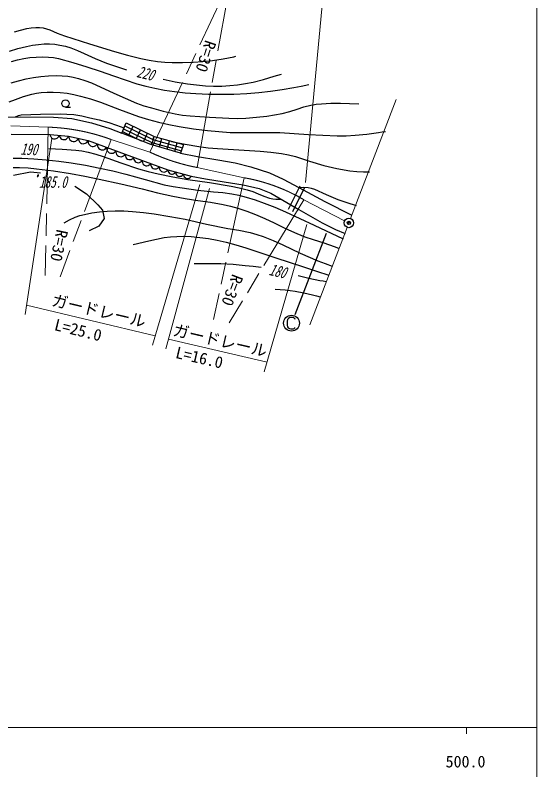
# Model space of a CAD drawing. Units: millimetres, scale not verified. Extents: x 40000 to 680000, y 20000 to 380000.
# Drawn here: x 497394 to 579000, y 198357 to 316286 of the extents above; entities that cross this region are included whole.
import ezdxf
from ezdxf.enums import TextEntityAlignment as Align

# ---------------------------------------------------------------- set-up
doc = ezdxf.new("R2010")
doc.units = ezdxf.units.MM
doc.header["$LTSCALE"] = 1000
doc.header["$PDMODE"] = 32
doc.header["$PDSIZE"] = 500
doc.linetypes.add('CHAIN', pattern=[18.5, 12, -1.5, 3.5, -1.5])
for name, color, linetype, lineweight in [('M-BGD', 7, 'Continuous', 25), ('M-BMK', 2, 'CHAIN', 13), ('M-BMK-HTXT', 7, 'Continuous', 13), ('M-BMK-LINE', 2, 'Continuous', 13), ('M-BMK-SRVR', 3, 'Continuous', 25), ('M-SUV', 7, 'Continuous', 13)]:
    doc.layers.add(name, color=color, linetype=linetype, lineweight=lineweight)
doc.layers.add('M-OTRS1', color=6, linetype='Continuous')
doc.styles.add('ＭＳ ゴシック', font='')
doc.styles.get('ＭＳ ゴシック').set_extended_font_data('MS Gothic')

msp = doc.modelspace()

# ---------------------------------------------------------------- linework, layer by layer
at = {"layer": 'M-BGD'}
for p, q in [((497318, 313652), (498252, 313942)), ((498252, 313942), (499216, 314178)), ((499216, 314178), (499923, 314300)), ((499923, 314300), (500636, 314362)), ((500636, 314362), (501216, 314352)), ((501216, 314352), (501791, 314282)), ((501791, 314282), (502324, 314156)), ((502324, 314156), (502849, 313969)), ((502849, 313969), (503964, 313475)), ((503964, 313475), (505100, 313038)), ((505100, 313038), (509012, 311780)), ((497848, 311051), (499170, 311394)), ((499170, 311394), (500120, 311586)), ((500120, 311586), (501079, 311718)), ((501079, 311718), (501926, 311780)), ((501926, 311780), (502776, 311781)), ((502776, 311781), (503596, 311722)), ((503596, 311722), (504409, 311603)), ((504409, 311603), (505257, 311411)), ((505257, 311411), (506089, 311161)), ((509012, 311780), (512945, 310578)), ((496540, 310650), (497848, 311051)), ((506089, 311161), (507158, 310764)), ((507158, 310764), (508205, 310312)), ((508205, 310312), (509919, 309525)), ((512945, 310578), (514998, 310022)), ((496818, 309025), (497778, 309293)), ((497778, 309293), (498753, 309503)), ((498753, 309503), (499710, 309646)), ((499710, 309646), (500684, 309730)), ((500684, 309730), (501643, 309756)), ((501643, 309756), (502604, 309722)), ((502604, 309722), (503389, 309638)), ((503389, 309638), (504165, 309494)), ((504165, 309494), (506407, 308891)), ((509919, 309525), (511664, 308790)), ((514998, 310022), (517076, 309521)), ((517076, 309521), (518377, 309245)), ((518377, 309245), (519687, 309029)), ((519687, 309029), (520810, 308920)), ((525242, 308930), (526768, 309041)), ((526768, 309041), (528286, 309212)), ((528286, 309212), (529952, 309471)), ((529952, 309471), (531606, 309789)), ((531606, 309789), (531752, 309819)), ((531752, 309819), (531899, 309849)), ((506407, 308891), (508637, 308227)), ((508637, 308227), (510725, 307552)), ((511664, 308790), (513232, 308231)), ((513232, 308231), (514819, 307723)), ((520810, 308920), (521940, 308871)), ((521940, 308871), (523593, 308870)), ((523593, 308870), (525242, 308930)), ((500259, 306523), (501396, 306674)), ((501396, 306674), (502629, 306781)), ((502629, 306781), (503880, 306829)), ((503880, 306829), (504761, 306814)), ((504761, 306814), (505647, 306738)), ((505647, 306738), (506473, 306595)), ((510725, 307552), (512795, 306819)), ((512795, 306819), (514617, 306156)), ((536266, 306245), (537899, 306720)), ((537899, 306720), (538483, 306899)), ((538483, 306899), (539067, 307079)), ((496763, 305686), (497944, 306029)), ((497944, 306029), (499140, 306314)), ((499140, 306314), (500259, 306523)), ((506473, 306595), (507298, 306391)), ((507298, 306391), (508325, 306065)), ((508325, 306065), (509341, 305679)), ((509341, 305679), (512846, 304079)), ((514617, 306156), (516457, 305551)), ((516457, 305551), (517834, 305176)), ((520565, 306262), (522444, 305879)), ((522444, 305879), (524346, 305554)), ((524346, 305554), (525754, 305370)), ((532200, 305398), (533417, 305584)), ((533417, 305584), (534630, 305831)), ((534630, 305831), (536266, 306245)), ((501482, 304205), (502408, 304263)), ((502408, 304263), (503335, 304260)), ((503335, 304260), (504441, 304196)), ((517834, 305176), (519237, 304856)), ((519237, 304856), (520768, 304572)), ((520768, 304572), (522310, 304347)), ((522310, 304347), (523988, 304162)), ((525754, 305370), (527178, 305244)), ((527178, 305244), (528439, 305193)), ((528439, 305193), (529712, 305201)), ((529712, 305201), (530954, 305269)), ((530954, 305269), (532200, 305398)), ((535488, 304179), (537326, 304378)), ((537326, 304378), (539146, 304640)), ((539146, 304640), (540965, 304963)), ((540965, 304963), (542142, 305193)), ((542142, 305193), (543327, 305432)), ((496446, 302721), (497480, 303125)), ((497480, 303125), (498734, 303564)), ((498734, 303564), (500003, 303946)), ((500003, 303946), (500732, 304104)), ((500732, 304104), (501482, 304205)), ((504441, 304196), (505550, 304071)), ((505550, 304071), (506601, 303883)), ((506601, 303883), (507641, 303636)), ((507641, 303636), (509212, 303200)), ((509212, 303200), (510773, 302704)), ((512846, 304079), (516385, 302530)), ((523988, 304162), (525672, 304037)), ((525672, 304037), (527627, 303950)), ((527627, 303950), (529594, 303923)), ((529594, 303923), (531619, 303952)), ((531619, 303952), (533644, 304041)), ((533644, 304041), (535488, 304179)), ((510773, 302704), (513732, 301547)), ((516385, 302530), (517543, 302125)), ((517543, 302125), (518731, 301773)), ((541521, 301589), (542565, 301930)), ((542565, 301930), (543623, 302213)), ((543623, 302213), (544459, 302356)), ((544459, 302356), (545316, 302442)), ((545316, 302442), (546787, 302502)), ((546787, 302502), (548262, 302502)), ((548262, 302502), (549697, 302465)), ((549697, 302465), (551146, 302411)), ((498352, 300701), (501389, 300812)), ((501389, 300812), (504420, 300862)), ((504420, 300862), (505499, 300828)), ((505292, 301892), (506039, 301892)), ((505499, 300828), (506581, 300734)), ((506581, 300734), (507820, 300528)), ((513732, 301547), (516717, 300445)), ((518731, 301773), (520563, 301299)), ((520563, 301299), (522417, 300883)), ((522417, 300883), (523587, 300673)), ((537976, 300683), (539169, 300914)), ((539169, 300914), (540348, 301221)), ((540348, 301221), (541521, 301589)), ((491981, 300301), (498185, 300412)), ((497469, 300399), (497903, 300580)), ((497903, 300580), (498352, 300701)), ((498185, 300412), (503377, 300329)), ((503377, 300329), (506258, 300107)), ((506258, 300107), (509360, 299442)), ((507820, 300528), (509060, 300260)), ((509060, 300260), (510557, 299906)), ((510557, 299906), (512046, 299492)), ((516717, 300445), (518259, 299962)), ((518259, 299962), (519829, 299534)), ((523587, 300673), (524774, 300522)), ((524774, 300522), (527783, 300316)), ((527783, 300316), (530805, 300169)), ((530805, 300169), (532152, 300156)), ((532152, 300156), (533498, 300204)), ((533498, 300204), (535132, 300327)), ((535132, 300327), (536771, 300511)), ((536771, 300511), (537976, 300683)), ((509360, 299442), (512213, 298584)), ((512046, 299492), (513235, 299089)), ((512213, 298584), (514078, 297850)), ((513235, 299089), (514413, 298649)), ((514078, 297850), (514756, 299464)), ((514368, 298541), (518760, 296394)), ((514562, 299003), (518953, 296856)), ((514756, 299464), (519146, 297318)), ((515149, 297423), (515879, 298915)), ((516314, 296959), (517002, 298366)), ((519829, 299534), (521434, 299175)), ((521434, 299175), (523053, 298875)), ((523053, 298875), (525274, 298535)), ((525274, 298535), (527507, 298254)), ((496761, 297686), (502863, 297619)), ((502863, 297619), (502904, 297448)), ((502863, 297619), (505757, 297383)), ((502904, 297448), (502979, 297300)), ((502979, 297300), (503107, 297129)), ((503990, 297057), (504144, 297205)), ((504144, 297205), (504239, 297339)), ((504239, 297339), (504310, 297501)), ((504310, 297501), (504351, 297330)), ((504351, 297330), (504426, 297182)), ((504426, 297182), (504554, 297011)), ((505591, 297087), (505686, 297221)), ((505686, 297221), (505757, 297383)), ((505757, 297383), (505774, 297194)), ((505757, 297383), (508819, 296677)), ((505774, 297194), (505831, 297023)), ((518613, 296043), (514078, 297850)), ((514174, 298079), (517129, 296634)), ((517478, 296495), (518125, 297817)), ((518779, 295996), (519146, 297318)), ((518955, 296855), (519146, 297318)), ((519146, 297318), (523746, 296043)), ((519146, 297318), (523746, 296043)), ((527507, 298254), (529278, 298076)), ((529278, 298076), (531053, 297958)), ((531053, 297958), (532951, 297923)), ((532951, 297923), (534862, 297948)), ((534862, 297948), (536821, 297965)), ((536821, 297965), (538788, 297922)), ((538788, 297922), (543285, 297641)), ((543285, 297641), (547785, 297420)), ((547785, 297420), (549171, 297440)), ((549171, 297440), (550557, 297521)), ((550557, 297521), (552396, 297703)), ((552396, 297703), (554228, 297945)), ((554228, 297945), (554782, 298024)), ((554782, 298024), (555335, 298105)), ((503107, 297129), (503259, 297029)), ((503259, 297029), (503425, 296961)), ((503425, 296961), (503649, 296943)), ((503649, 296943), (503824, 296983)), ((503824, 296983), (503990, 297057)), ((504554, 297011), (504706, 296912)), ((504706, 296912), (504872, 296843)), ((504872, 296843), (505096, 296825)), ((505096, 296825), (505271, 296866)), ((505271, 296866), (505437, 296939)), ((505437, 296939), (505591, 297087)), ((505831, 297023), (505942, 296820)), ((505942, 296820), (506089, 296690)), ((506089, 296690), (506256, 296591)), ((506256, 296591), (506493, 296536)), ((506493, 296536), (506686, 296552)), ((506686, 296552), (506876, 296605)), ((506876, 296605), (507064, 296739)), ((507064, 296739), (507186, 296868)), ((507186, 296868), (507288, 297030)), ((507288, 297030), (507305, 296841)), ((507305, 296841), (507362, 296670)), ((507362, 296670), (507473, 296467)), ((507473, 296467), (507620, 296336)), ((507620, 296336), (507787, 296238)), ((507787, 296238), (508024, 296183)), ((508024, 296183), (508217, 296199)), ((508217, 296199), (508407, 296252)), ((508407, 296252), (508595, 296386)), ((508595, 296386), (508717, 296515)), ((508717, 296515), (508819, 296677)), ((508819, 296677), (508813, 296490)), ((508813, 296490), (508848, 296317)), ((508819, 296677), (514607, 294556)), ((508848, 296317), (508931, 296107)), ((508931, 296107), (509058, 295961)), ((510148, 296001), (510266, 296147)), ((510266, 296147), (510260, 295960)), ((518757, 296388), (518613, 296043)), ((523262, 294735), (518613, 296043)), ((518757, 296388), (523397, 295102)), ((518951, 296853), (523571, 295572)), ((519983, 295658), (520350, 296984)), ((521186, 295319), (521555, 296650)), ((521839, 296562), (523982, 296128)), ((522389, 294981), (522759, 296316)), ((523746, 296043), (523262, 294735)), ((523982, 296128), (526147, 295751)), ((502656, 295419), (504756, 295342)), ((504756, 295342), (506871, 295204)), ((506871, 295204), (507839, 295068)), ((507839, 295068), (508807, 294870)), ((508807, 294870), (509996, 294556)), ((509058, 295961), (509208, 295845)), ((509208, 295845), (509432, 295763)), ((509432, 295763), (509622, 295755)), ((509622, 295755), (509813, 295783)), ((509813, 295783), (510013, 295891)), ((510013, 295891), (510148, 296001)), ((510260, 295960), (510295, 295787)), ((510295, 295787), (510378, 295577)), ((510378, 295577), (510505, 295431)), ((510505, 295431), (510655, 295315)), ((510655, 295315), (510879, 295233)), ((510879, 295233), (511069, 295225)), ((511069, 295225), (511260, 295253)), ((511260, 295253), (511460, 295361)), ((511460, 295361), (511595, 295471)), ((511595, 295471), (511713, 295617)), ((511713, 295617), (511707, 295430)), ((511707, 295430), (511742, 295257)), ((511742, 295257), (511825, 295047)), ((511825, 295047), (511952, 294901)), ((511952, 294901), (512102, 294785)), ((512707, 294723), (512907, 294831)), ((512907, 294831), (513042, 294941)), ((513042, 294941), (513160, 295086)), ((513160, 295086), (513154, 294900)), ((513154, 294900), (513189, 294727)), ((526147, 295751), (527592, 295559)), ((527592, 295559), (529044, 295427)), ((529044, 295427), (532387, 295247)), ((532387, 295247), (535725, 295007)), ((535725, 295007), (537398, 294856)), ((537398, 294856), (539071, 294644)), ((497077, 293946), (498428, 293930)), ((498428, 293930), (500338, 293836)), ((500338, 293836), (502253, 293680)), ((502253, 293680), (504219, 293468)), ((509996, 294556), (511181, 294180)), ((511181, 294180), (513919, 293193)), ((512102, 294785), (512326, 294703)), ((512326, 294703), (512516, 294695)), ((512516, 294695), (512707, 294723)), ((513189, 294727), (513272, 294516)), ((513272, 294516), (513399, 294371)), ((513399, 294371), (513549, 294255)), ((513549, 294255), (513773, 294173)), ((513773, 294173), (513963, 294165)), ((513963, 294165), (514154, 294193)), ((514154, 294193), (514354, 294301)), ((514354, 294301), (514489, 294411)), ((514489, 294411), (514607, 294556)), ((514607, 294556), (514602, 294385)), ((514602, 294385), (514635, 294225)), ((514607, 294556), (521285, 292134)), ((514635, 294225), (514712, 294031)), ((514712, 294031), (514829, 293898)), ((514829, 293898), (514968, 293791)), ((514968, 293791), (515175, 293716)), ((515175, 293716), (515350, 293709)), ((515350, 293709), (515526, 293736)), ((515526, 293736), (515710, 293835)), ((515710, 293835), (515834, 293938)), ((515834, 293938), (515943, 294072)), ((515943, 294072), (515937, 293900)), ((515937, 293900), (515970, 293741)), ((515970, 293741), (516047, 293547)), ((523262, 294735), (525900, 294207)), ((525900, 294207), (529113, 293681)), ((529113, 293681), (531800, 293183)), ((539071, 294644), (540160, 294445)), ((540160, 294445), (541246, 294185)), ((541246, 294185), (543452, 293449)), ((497069, 292466), (498098, 292473)), ((498098, 292473), (499416, 292410)), ((504219, 293468), (506179, 293195)), ((506179, 293195), (508407, 292823)), ((508407, 292823), (510624, 292392)), ((513919, 293193), (516673, 292265)), ((516047, 293547), (516165, 293413)), ((516165, 293413), (516304, 293306)), ((516304, 293306), (516511, 293231)), ((516511, 293231), (516686, 293224)), ((516686, 293224), (516862, 293251)), ((516862, 293251), (517045, 293351)), ((517045, 293351), (517169, 293453)), ((517169, 293453), (517279, 293587)), ((517279, 293587), (517273, 293416)), ((517273, 293416), (517306, 293256)), ((517306, 293256), (517383, 293062)), ((517383, 293062), (517501, 292929)), ((517501, 292929), (517639, 292822)), ((517639, 292822), (517846, 292747)), ((517846, 292747), (518022, 292740)), ((518022, 292740), (518197, 292767)), ((518197, 292767), (518381, 292866)), ((518381, 292866), (518505, 292969)), ((518505, 292969), (518614, 293103)), ((518614, 293103), (518609, 292931)), ((518609, 292931), (518641, 292772)), ((518641, 292772), (518718, 292578)), ((518718, 292578), (518836, 292444)), ((519717, 292382), (519841, 292484)), ((519841, 292484), (519950, 292618)), ((519950, 292618), (519944, 292446)), ((531800, 293183), (534265, 292601)), ((534265, 292601), (537174, 291632)), ((543452, 293449), (545674, 292771)), ((545674, 292771), (547710, 292341)), ((497124, 291280), (499826, 291778)), ((499416, 292410), (500742, 292286)), ((499826, 291778), (501391, 291636)), ((500742, 292286), (503398, 291940)), ((503398, 291940), (506047, 291534)), ((506047, 291534), (508298, 291136)), ((510624, 292392), (512683, 291946)), ((512683, 291946), (514738, 291438)), ((514738, 291438), (517715, 290577)), ((516673, 292265), (518207, 291843)), ((518207, 291843), (519765, 291477)), ((518836, 292444), (518975, 292337)), ((518975, 292337), (519182, 292262)), ((519182, 292262), (519357, 292255)), ((519357, 292255), (519533, 292282)), ((519533, 292282), (519717, 292382)), ((519765, 291477), (522072, 291018)), ((519944, 292446), (519977, 292287)), ((519977, 292287), (520054, 292093)), ((520054, 292093), (520172, 291960)), ((520172, 291960), (520311, 291853)), ((520311, 291853), (520518, 291777)), ((520518, 291777), (520693, 291771)), ((520693, 291771), (520869, 291797)), ((520869, 291797), (521052, 291897)), ((521052, 291897), (521176, 291999)), ((521176, 291999), (521285, 292134)), ((521285, 292134), (521293, 291980)), ((521285, 292134), (524953, 291124)), ((521293, 291980), (521333, 291841)), ((521333, 291841), (521415, 291674)), ((521415, 291674), (521530, 291563)), ((521530, 291563), (521661, 291478)), ((521661, 291478), (521850, 291426)), ((521850, 291426), (522006, 291432)), ((522006, 291432), (522161, 291468)), ((522161, 291468), (522317, 291570)), ((522317, 291570), (522421, 291670)), ((522421, 291670), (522508, 291797)), ((522508, 291797), (522515, 291644)), ((522515, 291644), (522556, 291505)), ((522556, 291505), (522638, 291337)), ((522638, 291337), (522752, 291227)), ((523540, 291234), (523643, 291333)), ((523643, 291333), (523731, 291461)), ((523731, 291461), (523738, 291307)), ((523738, 291307), (523778, 291168)), ((537174, 291632), (539307, 290661)), ((547710, 292341), (549766, 291968)), ((549766, 291968), (550826, 291862)), ((550826, 291862), (551891, 291816)), ((551891, 291816), (552360, 291807)), ((552360, 291807), (552840, 291800)), ((508298, 291136), (510551, 290678)), ((510551, 290678), (513906, 289931)), ((517715, 290577), (520703, 289775)), ((522072, 291018), (524387, 290619)), ((522752, 291227), (522883, 291141)), ((522883, 291141), (523073, 291089)), ((523073, 291089), (523229, 291096)), ((523229, 291096), (523384, 291132)), ((523384, 291132), (523540, 291234)), ((523778, 291168), (523861, 291001)), ((523861, 291001), (523975, 290890)), ((523975, 290890), (524106, 290805)), ((524106, 290805), (524296, 290753)), ((524296, 290753), (524452, 290759)), ((524387, 290619), (527778, 290107)), ((524452, 290759), (524606, 290795)), ((524606, 290795), (524763, 290897)), ((524763, 290897), (524866, 290997)), ((524866, 290997), (524953, 291124)), ((524953, 291124), (527161, 290718)), ((527161, 290718), (530069, 290226)), ((527778, 290107), (531168, 289535)), ((530069, 290226), (533066, 289779)), ((539307, 290661), (541772, 289359)), ((506726, 289573), (508575, 288364)), ((513906, 289931), (517258, 289124)), ((517258, 289124), (519653, 288527)), ((520703, 289775), (522091, 289500)), ((522091, 289500), (523501, 289281)), ((523501, 289281), (525956, 288954)), ((525956, 288954), (528428, 288686)), ((531168, 289535), (532432, 289284)), ((532432, 289284), (533682, 288975)), ((533066, 289779), (535572, 289197)), ((533682, 288975), (534552, 288702)), ((535572, 289197), (537406, 288482)), ((541943, 289570), (540101, 285911)), ((542613, 289232), (540771, 285573)), ((541772, 289359), (545816, 287143)), ((541856, 289359), (542531, 289384)), ((542531, 289384), (543206, 289347)), ((543206, 289347), (543707, 289244)), ((543707, 289244), (544196, 289081)), ((544196, 289081), (546023, 288258)), ((508575, 288364), (510353, 286657)), ((519653, 288527), (522060, 287990)), ((522060, 287990), (524014, 287636)), ((528428, 288686), (529863, 288562)), ((529863, 288562), (531289, 288378)), ((531289, 288378), (532405, 288146)), ((532405, 288146), (533517, 287854)), ((533517, 287854), (534940, 287419)), ((534552, 288702), (535416, 288366)), ((535416, 288366), (536300, 287990)), ((536300, 287990), (537193, 287675)), ((537406, 288482), (541745, 285932)), ((546023, 288258), (547851, 287501)), ((510353, 286657), (511065, 285803)), ((524014, 287636), (525989, 287338)), ((525989, 287338), (527957, 287056)), ((527957, 287056), (529913, 286715)), ((529913, 286715), (531090, 286443)), ((534940, 287419), (536344, 286927)), ((536344, 286927), (538015, 286266)), ((537193, 287675), (537683, 287564)), ((537683, 287564), (538192, 287512)), ((538192, 287512), (538619, 287505)), ((538619, 287505), (539049, 287516)), ((545816, 287143), (550062, 285037)), ((547851, 287501), (549288, 286999)), ((549288, 286999), (550755, 286534)), ((509416, 285382), (510577, 285546)), ((510577, 285546), (511800, 285660)), ((511065, 285803), (511349, 284523)), ((511800, 285660), (513036, 285714)), ((513036, 285714), (514396, 285697)), ((514396, 285697), (515754, 285620)), ((515754, 285620), (517456, 285456)), ((517456, 285456), (519161, 285231)), ((531090, 286443), (532254, 286113)), ((532254, 286113), (533630, 285650)), ((533630, 285650), (534995, 285128)), ((538015, 286266), (539674, 285545)), ((539674, 285545), (544191, 283449)), ((541745, 285932), (545424, 283818)), ((505067, 283841), (505909, 284299)), ((505909, 284299), (506774, 284701)), ((506774, 284701), (507508, 284958)), ((507508, 284958), (508263, 285158)), ((508263, 285158), (509416, 285382)), ((511349, 284523), (510496, 283314)), ((519161, 285231), (521582, 284835)), ((521582, 284835), (523987, 284381)), ((523987, 284381), (527313, 283637)), ((534995, 285128), (536476, 284507)), ((536476, 284507), (537933, 283831)), ((510496, 283314), (509002, 282602)), ((527313, 283637), (530651, 282953)), ((537933, 283831), (539669, 282964)), ((544191, 283449), (548704, 281355)), ((545424, 283818), (547482, 282789)), ((530651, 282953), (532405, 282663)), ((532405, 282663), (534144, 282314)), ((534144, 282314), (535181, 282025)), ((535181, 282025), (536212, 281675)), ((539669, 282964), (541437, 282149)), ((546036, 282189), (541131, 269467)), ((541437, 282149), (542699, 281651)), ((547482, 282789), (549015, 282139)), ((515863, 280454), (518286, 281017)), ((518286, 281017), (520733, 281524)), ((520733, 281524), (521702, 281651)), ((521702, 281651), (522679, 281719)), ((522679, 281719), (523809, 281730)), ((523809, 281730), (524951, 281680)), ((524951, 281680), (526287, 281561)), ((526287, 281561), (527622, 281381)), ((527622, 281381), (529007, 281131)), ((529007, 281131), (530382, 280822)), ((530382, 280822), (531938, 280413)), ((536212, 281675), (537746, 281064)), ((537746, 281064), (539265, 280393)), ((542699, 281651), (543993, 281205)), ((543993, 281205), (545656, 280701)), ((545656, 280701), (547293, 280142)), ((531938, 280413), (533478, 279947)), ((533478, 279947), (538039, 278411)), ((539265, 280393), (541996, 279111)), ((547293, 280142), (547688, 279977)), ((547688, 279977), (548091, 279804)), ((538039, 278411), (542628, 276929)), ((541996, 279111), (544753, 277883)), ((525402, 277461), (527490, 277488)), ((527490, 277488), (529578, 277454)), ((529578, 277454), (531475, 277349)), ((531475, 277349), (533377, 277182)), ((533377, 277182), (534619, 277047)), ((544753, 277883), (545873, 277458)), ((545873, 277458), (547003, 277058)), ((534619, 277047), (535860, 276902)), ((542628, 276929), (544537, 276304)), ((544537, 276304), (546455, 275671)), ((541649, 275623), (543337, 275204)), ((543337, 275204), (545048, 274842)), ((545048, 274842), (545548, 274743)), ((545548, 274743), (546048, 274644)), ((538061, 273489), (539635, 273351)), ((539635, 273351), (541201, 273154)), ((541201, 273154), (542565, 272898)), ((542565, 272898), (543917, 272582)), ((543917, 272582), (544518, 272430)), ((544518, 272430), (545111, 272277)), ((540134, 268890), (540016, 268715)), ((540334, 269028), (540134, 268890)), ((540528, 269065), (540334, 269028)), ((540772, 269065), (540528, 269065)), ((540916, 269028), (540772, 269065)), ((541034, 268959), (540916, 269028)), ((541122, 268871), (541034, 268959)), ((540016, 268715), (539966, 268465)), ((539966, 268465), (539966, 267853)), ((539966, 267853), (540016, 267590)), ((541172, 268753), (541122, 268871)), ((540016, 267590), (540109, 267434)), ((540109, 267434), (540291, 267303)), ((540291, 267303), (540516, 267253)), ((540516, 267253), (540753, 267253)), ((540753, 267253), (540934, 267271)), ((540934, 267271), (541028, 267328)), ((541028, 267328), (541116, 267409)), ((541116, 267409), (541153, 267496))]:
    msp.add_line(p, q, dxfattribs=at)
for centre, radius in [((505292, 302465), 574), ((549593, 283818), 22.5), ((540622, 268159), 1244)]:
    msp.add_circle(centre, radius, dxfattribs=at)
at = {"layer": 'M-BMK'}
for p, q in [((518466, 294881), (531166, 322022)), ((525843, 292484), (531166, 322022)), ((496722, 298992), (502577, 298782)), ((502577, 298782), (502124, 275603)), ((512445, 296841), (504434, 275417)), ((512445, 296841), (518466, 294881)), ((525843, 292484), (533208, 290875)), ((533208, 290875), (528427, 268743)), ((542561, 287437), (530850, 268214)), ((542561, 287437), (548926, 284161))]:
    msp.add_line(p, q, dxfattribs=at)
for centre, radius, start, end in [((501415, 266816), 31987, 69.82941, 87.91864), ((531534, 322541), 30591, 244.71173, 259.27759), ((528266, 262991), 28319, 59.68335, 79.95038)]:
    msp.add_arc(centre, radius, start, end, dxfattribs=at)
at = {"layer": 'M-BMK-HTXT'}
for p, q in [((542830, 290144), (546595, 330445)), ((503147, 297011), (498954, 269497)), ((526280, 289798), (518883, 264743)), ((527781, 289220), (520959, 264156)), ((543000, 283587), (536362, 260545)), ((499180, 270980), (519307, 266179)), ((521372, 265676), (536799, 262060))]:
    msp.add_line(p, q, dxfattribs=at)
at = {"layer": 'M-BMK-LINE'}
for p, q in [((549862, 284518), (557002, 303093)), ((543479, 267914), (549324, 283118))]:
    msp.add_line(p, q, dxfattribs=at)
at = {"layer": 'M-BMK-SRVR'}
msp.add_circle((549593, 283818), 746, dxfattribs=at)
at = {"layer": 'M-OTRS1'}
msp.add_point((549593, 283818), dxfattribs=at)
at = {"layer": 'M-SUV'}
for p, q in [((579000, 20000), (579000, 370000)), ((40000, 205000), (579000, 205000)), ((568000, 205000), (568000, 204000))]:
    msp.add_line(p, q, dxfattribs=at)

# ---------------------------------------------------------------- texts
at = {"layer": 'M-BGD', "style": 'ＭＳ ゴシック'}
for rotation, p in [(251.9, (526622, 312669)), (258.2, (503360, 283018)), (249.2, (530881, 276138))]:
    msp.add_text('R=30', height=1833, rotation=rotation, dxfattribs=at).set_placement(p, align=Align.BOTTOM_LEFT)
at = {"layer": 'M-BGD', "style": 'ＭＳ ゴシック', "oblique": 15, "width": 0.7}
for s, rotation, p in [('220', 345.9, (516171, 306094)), ('190', 357.5, (498194, 293933)), ('180', 346.9, (536862, 275169))]:
    msp.add_text(s, height=1833, rotation=rotation, dxfattribs=at).set_placement(p, align=Align.BOTTOM_LEFT)
at = {"layer": 'M-BGD', "style": 'ＭＳ ゴシック', "oblique": 15}
for s, width, p in [('・', 0.6, (499952, 289683)), ('185.0', 0.7, (501123, 288754))]:
    msp.add_text(s, height=1833, dxfattribs=dict(at, width=width)).set_placement(p, align=Align.BOTTOM_LEFT)
at = {"layer": 'M-BMK-HTXT', "style": 'ＭＳ ゴシック'}
for s, rotation, p in [('ガードレール', 346.7, (502869, 270389)), ('L=25.0', 346.2, (503283, 266555)), ('ガードレール', 346.9, (521830, 265726)), ('L=16.0', 346.9, (522245, 262203))]:
    msp.add_text(s, height=1833, rotation=rotation, dxfattribs=at).set_placement(p, align=Align.BOTTOM_LEFT)
at = {"layer": 'M-SUV', "style": 'ＭＳ ゴシック'}
msp.add_text('500.0', height=1833, dxfattribs=at).set_placement((564719, 198195), align=Align.BOTTOM_LEFT)

doc.saveas('drawing.dxf')
